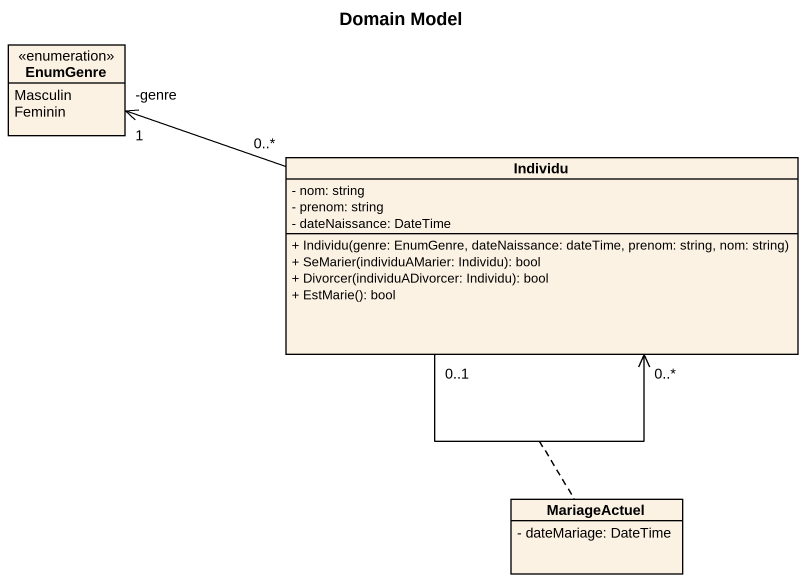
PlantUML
@startuml
title Domain Model
hide circle
hide empty members
skinparam classAttributeIconSize 0
enum EnumGenre {
  Masculin
  Feminin
}
class Individu {
  - nom: string
  - prenom: string
  - dateNaissance: DateTime
  + Individu(genre: EnumGenre, dateNaissance: dateTime, prenom: string, nom: string)
  + SeMarier(individuAMarier: Individu): bool
  + Divorcer(individuADivorcer: Individu): bool
  + EstMarie(): bool
}
class MariageActuel {
  - dateMariage: DateTime
}
Individu "0..*" -left-> "-genre\n1" EnumGenre
Individu "0..1" --> "0..*" Individu
(Individu, Individu) .. MariageActuel
@enduml
